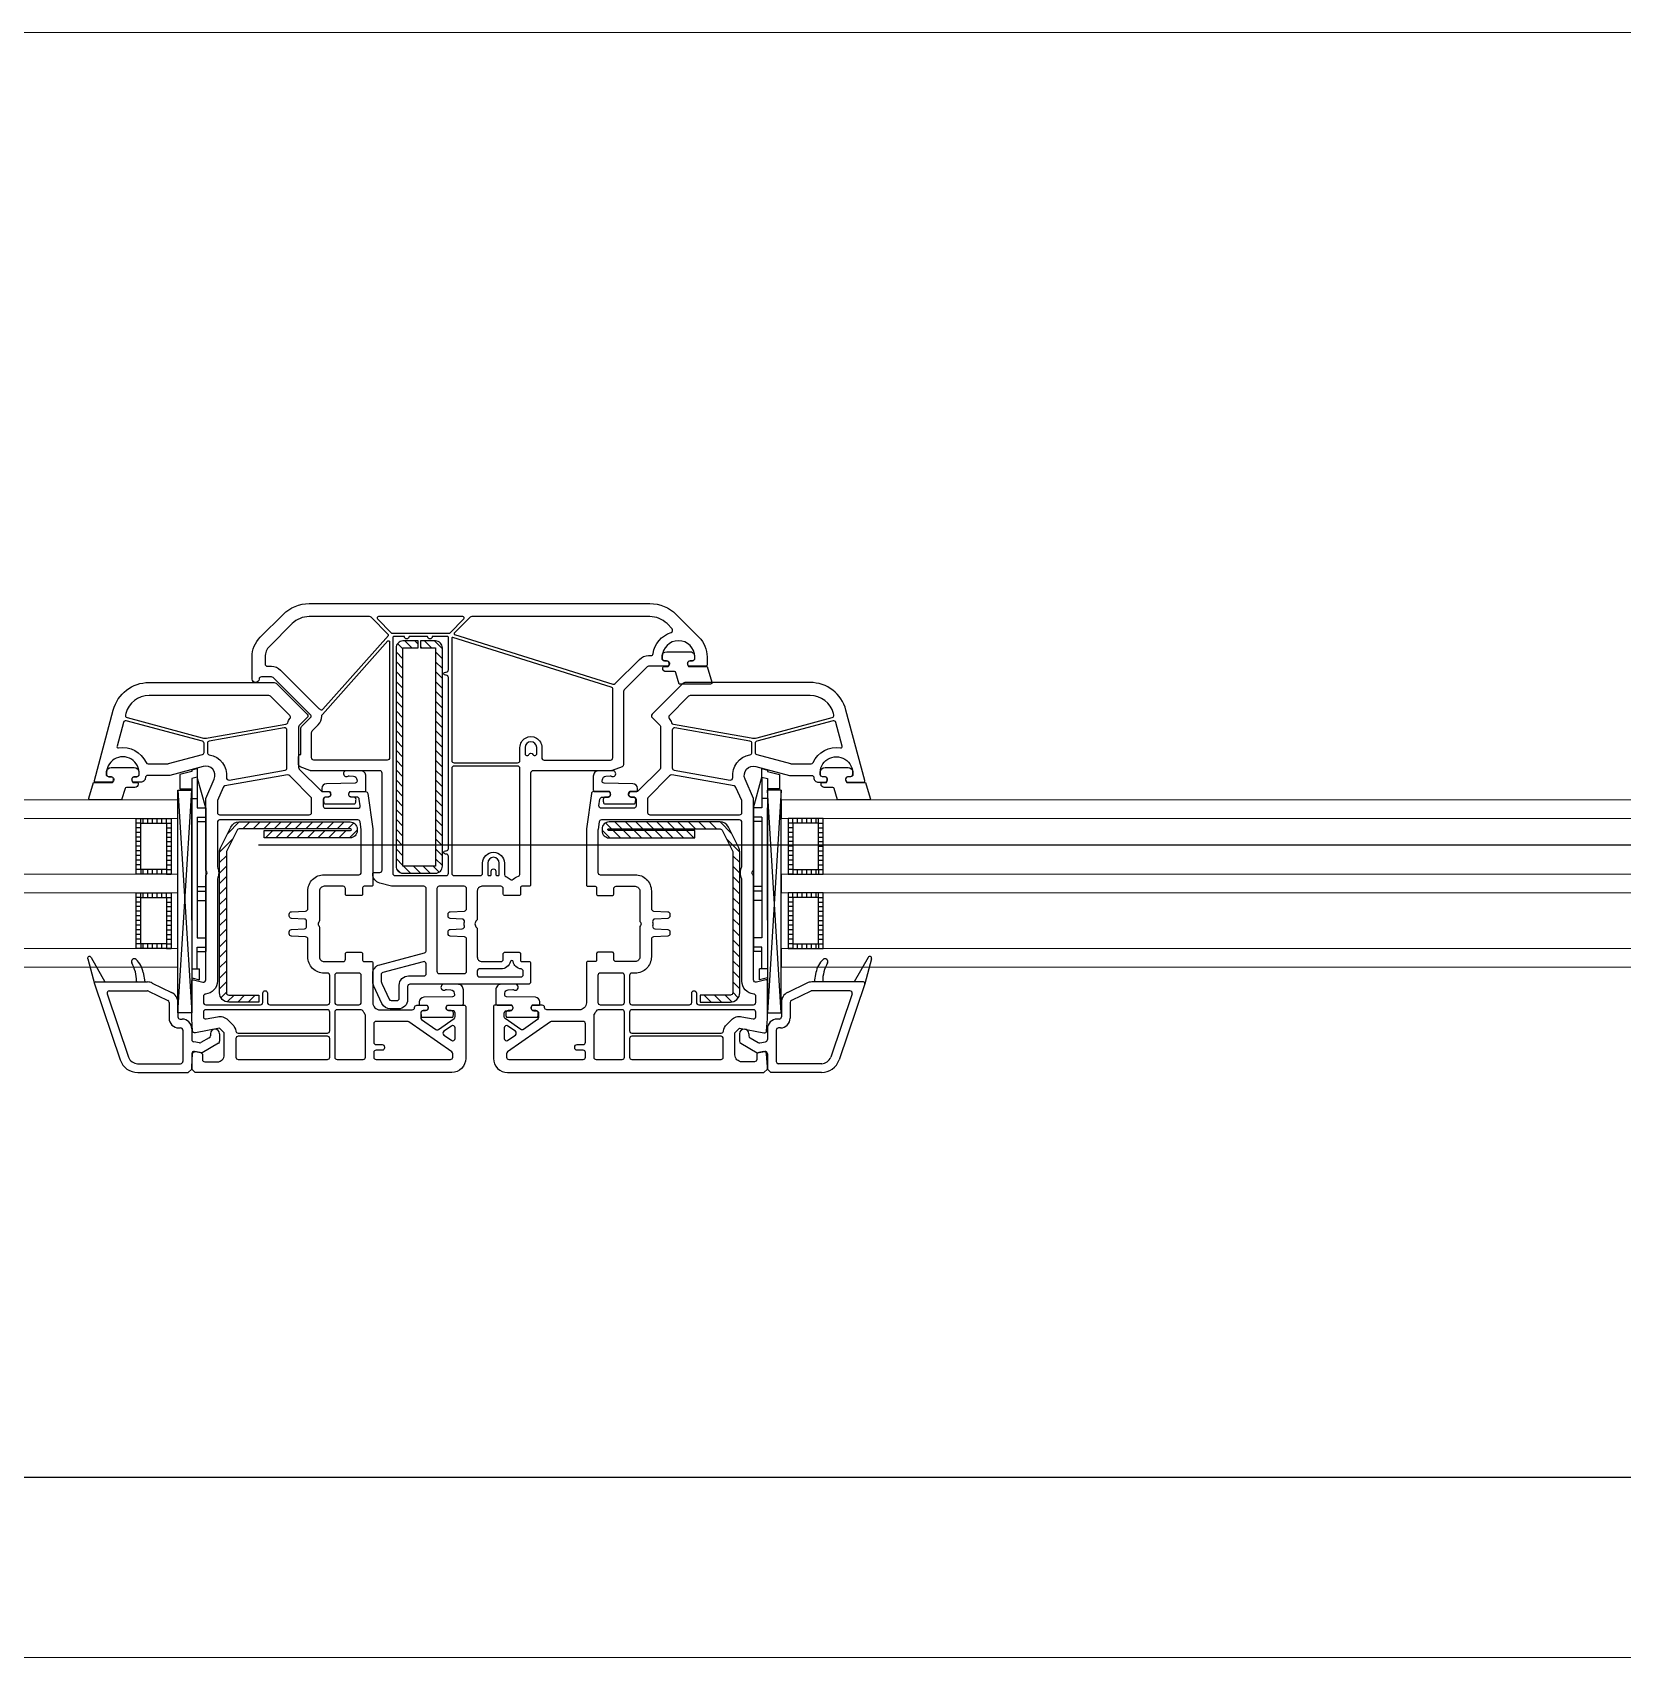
# Model space of a CAD drawing. Header units: millimetres. Extents: x 53645 to 137188, y 78097 to 135533.
# Drawn here: x 118979 to 119321.5, y 113278.9 to 113628.9 of the extents above; entities that cross this region are included whole.
import ezdxf

# ---------------------------------------------------------------- set-up
doc = ezdxf.new("R2010")
doc.units = ezdxf.units.MM
doc.linetypes.add('CONTI', pattern=[0])
doc.linetypes.add('GOST2.303 5', pattern=[24, 20, -1.5, 1, -1.5])
for name, color, linetype in [('axis_dim', 40, 'CONTI'), ('GASKET', 5, 'Continuous'), ('PVC', 7, 'Continuous'), ('STEEL', 5, 'Continuous')]:
    doc.layers.add(name, color=color, linetype=linetype)
doc.layers.add('doors_windows', color=4, linetype='Continuous', lineweight=5)

# ---------------------------------------------------------------- blocks, each defined once
blk = doc.blocks.new('*U39')
at = {"color": 1, "linetype": 'Continuous'}
for p, q in [((540.87, -44.14), (538.3, -44.82)), ((538.3, -44.82), (538.3, -47.87)), ((542.06, -45.37), (540.86, -45.65)), ((542.07, -43.52), (540.87, -43.85)), ((540.87, -43.85), (540.87, -44.14)), ((543.86, -51.97), (542.06, -45.37)), ((542.06, -45.37), (542.06, -51.97)), ((542.07, -45.39), (542.07, -43.52)), ((661.87, -51.97), (663.67, -45.37)), ((663.66, -45.39), (663.66, -43.52)), ((663.66, -43.52), (664.86, -43.85)), ((663.67, -45.37), (664.87, -45.65)), ((663.67, -45.37), (663.67, -51.97)), ((664.86, -43.85), (664.86, -44.14)), ((664.86, -44.14), (667.43, -44.82)), ((667.43, -44.82), (667.43, -47.87)), ((538.3, -47.87), (540.87, -47.87)), ((540.86, -45.65), (540.86, -88.61)), ((542.06, -45.65), (542.06, -51.97)), ((663.67, -45.65), (663.67, -51.97)), ((667.43, -47.87), (664.86, -47.87)), ((664.87, -45.65), (664.87, -88.61)), ((540.86, -49.97), (542.06, -49.97)), ((540.86, -76.2), (540.86, -52)), ((542.06, -51.97), (543.86, -51.97)), ((543.86, -51.97), (543.86, -82.97)), ((663.67, -51.97), (661.87, -51.97)), ((661.87, -51.97), (661.87, -82.97)), ((664.87, -49.97), (663.67, -49.97)), ((664.87, -76.2), (664.87, -52)), ((542.06, -53.97), (542.06, -79.97)), ((542.06, -53.97), (543.86, -53.97)), ((542.06, -53.97), (542.06, -54.57)), ((542.06, -54.97), (543.86, -54.97)), ((663.67, -53.97), (661.87, -53.97)), ((663.67, -54.97), (661.87, -54.97)), ((663.67, -53.97), (663.67, -54.57)), ((663.67, -53.97), (663.67, -79.97)), ((542.06, -68.97), (543.86, -68.97)), ((542.06, -69.97), (543.86, -69.97)), ((663.67, -68.97), (661.87, -68.97)), ((663.67, -69.97), (661.87, -69.97)), ((542.06, -71.97), (543.86, -71.97)), ((663.67, -71.97), (661.87, -71.97)), ((542.06, -79.97), (543.86, -79.97)), ((663.67, -79.97), (661.87, -79.97)), ((542.06, -86.67), (542.06, -81.97)), ((542.06, -81.97), (543.86, -81.97)), ((542.06, -82.97), (543.86, -82.97)), ((663.67, -81.97), (661.87, -81.97)), ((663.67, -82.97), (661.87, -82.97)), ((663.67, -86.67), (663.67, -81.97)), ((540.86, -86.67), (542.56, -86.67)), ((542.56, -89.07), (542.56, -86.67)), ((664.87, -86.67), (663.17, -86.67)), ((663.17, -89.07), (663.17, -86.67)), ((540.86, -88.61), (542.56, -89.07)), ((664.87, -88.61), (663.17, -89.07))]:
    blk.add_line(p, q, dxfattribs=at)
at = {"color": 1, "linetype": 'Continuous', "lineweight": -3}
for p, q in [((537.89, -48.17), (540.87, -96.18)), ((537.89, -96.18), (540.87, -48.17)), ((667.84, -48.17), (664.86, -96.18)), ((667.84, -96.18), (664.86, -48.17))]:
    blk.add_line(p, q, dxfattribs=at)
at = {"color": 5}
for p, q in [((529.9, -55.28), (528.9, -55.28)), ((529.9, -55.28), (529.9, -54.28)), ((530.4, -55.28), (530.4, -54.28)), ((531.4, -55.28), (531.4, -54.28)), ((532.4, -55.28), (532.4, -54.28)), ((533.4, -55.28), (533.4, -54.28)), ((534.4, -55.28), (534.4, -54.28)), ((535.4, -55.28), (535.4, -54.28)), ((535.4, -55.28), (536.4, -55.28)), ((670.34, -55.28), (669.34, -55.28)), ((670.34, -55.28), (670.34, -54.28)), ((671.34, -55.28), (671.34, -54.28)), ((672.34, -55.28), (672.34, -54.28)), ((673.34, -55.28), (673.34, -54.28)), ((674.34, -55.28), (674.34, -54.28)), ((675.34, -55.28), (675.34, -54.28)), ((675.84, -55.28), (675.84, -54.28)), ((675.84, -55.28), (676.84, -55.28)), ((529.9, -56.28), (528.9, -56.28)), ((529.9, -57.28), (528.9, -57.28)), ((529.9, -58.28), (528.9, -58.28)), ((529.9, -59.28), (528.9, -59.28)), ((535.4, -56.28), (536.4, -56.28)), ((535.4, -57.28), (536.4, -57.28)), ((535.4, -58.28), (536.4, -58.28)), ((535.4, -59.28), (536.4, -59.28)), ((670.34, -56.28), (669.34, -56.28)), ((670.34, -57.28), (669.34, -57.28)), ((670.34, -58.28), (669.34, -58.28)), ((670.34, -59.28), (669.34, -59.28)), ((675.84, -56.28), (676.84, -56.28)), ((675.84, -57.28), (676.84, -57.28)), ((675.84, -58.28), (676.84, -58.28)), ((675.84, -59.28), (676.84, -59.28)), ((529.9, -60.28), (528.9, -60.28)), ((529.9, -61.28), (528.9, -61.28)), ((529.9, -62.28), (528.9, -62.28)), ((535.4, -60.28), (536.4, -60.28)), ((535.4, -61.28), (536.4, -61.28)), ((535.4, -62.28), (536.4, -62.28)), ((670.34, -60.28), (669.34, -60.28)), ((670.34, -61.28), (669.34, -61.28)), ((670.34, -62.28), (669.34, -62.28)), ((675.84, -60.28), (676.84, -60.28)), ((675.84, -61.28), (676.84, -61.28)), ((675.84, -62.28), (676.84, -62.28)), ((529.9, -63.28), (528.9, -63.28)), ((529.9, -64.28), (528.9, -64.28)), ((529.9, -65.28), (528.9, -65.28)), ((529.9, -65.28), (528.9, -65.28)), ((529.9, -66.28), (528.9, -66.28)), ((529.9, -65.28), (529.9, -66.28)), ((530.4, -66.28), (530.4, -65.28)), ((531.4, -66.28), (531.4, -65.28)), ((532.4, -66.28), (532.4, -65.28)), ((533.4, -66.28), (533.4, -65.28)), ((534.4, -66.28), (534.4, -65.28)), ((535.4, -63.28), (536.4, -63.28)), ((535.4, -64.28), (536.4, -64.28)), ((535.4, -65.28), (536.4, -65.28)), ((535.4, -65.28), (536.4, -65.28)), ((535.4, -65.28), (535.4, -66.28)), ((535.4, -66.28), (536.4, -66.28)), ((670.34, -63.28), (669.34, -63.28)), ((670.34, -64.28), (669.34, -64.28)), ((670.34, -65.28), (669.34, -65.28)), ((670.34, -65.28), (669.34, -65.28)), ((670.34, -66.28), (669.34, -66.28)), ((670.34, -65.28), (670.34, -66.28)), ((671.34, -66.28), (671.34, -65.28)), ((672.34, -66.28), (672.34, -65.28)), ((673.34, -66.28), (673.34, -65.28)), ((674.34, -66.28), (674.34, -65.28)), ((675.34, -66.28), (675.34, -65.28)), ((675.84, -63.28), (676.84, -63.28)), ((675.84, -64.28), (676.84, -64.28)), ((675.84, -65.28), (676.84, -65.28)), ((675.84, -65.28), (676.84, -65.28)), ((675.84, -65.28), (675.84, -66.28)), ((675.84, -66.28), (676.84, -66.28)), ((529.9, -71.28), (528.9, -71.28)), ((529.9, -72.28), (528.9, -72.28)), ((529.9, -73.28), (528.9, -73.28)), ((529.9, -71.28), (529.9, -70.28)), ((530.4, -71.28), (530.4, -70.28)), ((531.4, -71.28), (531.4, -70.28)), ((532.4, -71.28), (532.4, -70.28)), ((533.4, -71.28), (533.4, -70.28)), ((534.4, -71.28), (534.4, -70.28)), ((535.4, -71.28), (535.4, -70.28)), ((535.4, -71.28), (536.4, -71.28)), ((535.4, -72.28), (536.4, -72.28)), ((535.4, -73.28), (536.4, -73.28)), ((670.34, -71.28), (669.34, -71.28)), ((670.34, -72.28), (669.34, -72.28)), ((670.34, -73.28), (669.34, -73.28)), ((670.34, -71.28), (670.34, -70.28)), ((671.34, -71.28), (671.34, -70.28)), ((672.34, -71.28), (672.34, -70.28)), ((673.34, -71.28), (673.34, -70.28)), ((674.34, -71.28), (674.34, -70.28)), ((675.34, -71.28), (675.34, -70.28)), ((675.84, -71.28), (675.84, -70.28)), ((675.84, -71.28), (676.84, -71.28)), ((675.84, -72.28), (676.84, -72.28)), ((675.84, -73.28), (676.84, -73.28)), ((529.9, -74.28), (528.9, -74.28)), ((529.9, -75.28), (528.9, -75.28)), ((529.9, -76.28), (528.9, -76.28)), ((535.4, -74.28), (536.4, -74.28)), ((535.4, -75.28), (536.4, -75.28)), ((535.4, -76.28), (536.4, -76.28)), ((670.34, -74.28), (669.34, -74.28)), ((670.34, -75.28), (669.34, -75.28)), ((670.34, -76.28), (669.34, -76.28)), ((675.84, -74.28), (676.84, -74.28)), ((675.84, -75.28), (676.84, -75.28)), ((675.84, -76.28), (676.84, -76.28)), ((529.9, -77.28), (528.9, -77.28)), ((529.9, -78.28), (528.9, -78.28)), ((529.9, -79.28), (528.9, -79.28)), ((529.9, -80.28), (528.9, -80.28)), ((535.4, -77.28), (536.4, -77.28)), ((535.4, -78.28), (536.4, -78.28)), ((535.4, -79.28), (536.4, -79.28)), ((535.4, -80.28), (536.4, -80.28)), ((670.34, -77.28), (669.34, -77.28)), ((670.34, -78.28), (669.34, -78.28)), ((670.34, -79.28), (669.34, -79.28)), ((670.34, -80.28), (669.34, -80.28)), ((675.84, -77.28), (676.84, -77.28)), ((675.84, -78.28), (676.84, -78.28)), ((675.84, -79.28), (676.84, -79.28)), ((675.84, -80.28), (676.84, -80.28)), ((529.9, -81.28), (528.9, -81.28)), ((529.9, -81.28), (528.9, -81.28)), ((529.9, -82.28), (528.9, -82.28)), ((529.9, -81.28), (529.9, -82.28)), ((530.4, -82.28), (530.4, -81.28)), ((531.4, -82.28), (531.4, -81.28)), ((532.4, -82.28), (532.4, -81.28)), ((533.4, -82.28), (533.4, -81.28)), ((534.4, -82.28), (534.4, -81.28)), ((535.4, -81.28), (536.4, -81.28)), ((535.4, -81.28), (536.4, -81.28)), ((535.4, -81.28), (535.4, -82.28)), ((535.4, -82.28), (536.4, -82.28)), ((670.34, -81.28), (669.34, -81.28)), ((670.34, -81.28), (669.34, -81.28)), ((670.34, -82.28), (669.34, -82.28)), ((670.34, -81.28), (670.34, -82.28)), ((671.34, -82.28), (671.34, -81.28)), ((672.34, -82.28), (672.34, -81.28)), ((673.34, -82.28), (673.34, -81.28)), ((674.34, -82.28), (674.34, -81.28)), ((675.34, -82.28), (675.34, -81.28)), ((675.84, -81.28), (676.84, -81.28)), ((675.84, -81.28), (676.84, -81.28)), ((675.84, -81.28), (675.84, -82.28)), ((675.84, -82.28), (676.84, -82.28))]:
    blk.add_line(p, q, dxfattribs=at)
at = {"color": 1, "linetype": 'Continuous', "lineweight": -3}
for points in [[(537.89, -50.18), (537.89, -48.17), (540.87, -48.17), (540.87, -96.18), (537.89, -96.18)], [(667.84, -50.18), (667.84, -48.17), (664.86, -48.17), (664.86, -96.18), (667.84, -96.18)]]:
    blk.add_lwpolyline(points, close=True, dxfattribs=at)
at = {"color": 5}
for points in [[(536.4, -66.28), (528.9, -66.28), (528.9, -54.28), (536.4, -54.28)], [(535.4, -65.28), (529.9, -65.28), (529.9, -55.28), (535.4, -55.28)], [(669.34, -66.28), (676.84, -66.28), (676.84, -54.28), (669.34, -54.28)], [(670.34, -65.28), (675.84, -65.28), (675.84, -55.28), (670.34, -55.28)], [(536.4, -82.28), (528.9, -82.28), (528.9, -70.28), (536.4, -70.28)], [(535.4, -81.28), (529.9, -81.28), (529.9, -71.28), (535.4, -71.28)], [(669.34, -82.28), (676.84, -82.28), (676.84, -70.28), (669.34, -70.28)], [(670.34, -81.28), (675.84, -81.28), (675.84, -71.28), (670.34, -71.28)]]:
    blk.add_lwpolyline(points, close=True, dxfattribs=at)
at = {"layer": 'doors_windows', "color": 5}
for points in [[(100, -50.28), (537.88, -50.28), (537.88, -54.28), (100, -54.28)], [(667.86, -50.28), (1099.79, -50.28), (1099.79, -54.28), (667.86, -54.28)], [(100, -66.28), (537.89, -66.28), (537.89, -70.28), (100, -70.28)], [(667.86, -66.28), (1099.79, -66.28), (1099.79, -70.28), (667.86, -70.28)], [(100, -82.28), (537.89, -82.28), (537.89, -86.28), (100, -86.28)], [(667.86, -82.28), (1099.79, -82.28), (1099.79, -86.28), (667.86, -86.28)]]:
    blk.add_lwpolyline(points, close=True, dxfattribs=at)
at = {"layer": 'GASKET'}
for p, q in [((518.44, -84.5), (519.88, -89.88)), ((519.17, -84.2), (522.17, -89.5)), ((530.42, -87.48), (530.77, -89.5)), ((675.31, -87.48), (674.96, -89.5)), ((686.56, -84.2), (683.56, -89.5)), ((687.29, -84.5), (685.85, -89.88))]:
    blk.add_line(p, q, dxfattribs=at)
at = {"layer": 'GASKET', "color": 5, "linetype": 'Continuous'}
for points in [[(643.01, -22.66, -0.414214), (642.31, -21.96), (642.31, -21.86, -0.414214), (642.61, -21.56), (643.45, -21.56), (643.63, -21.26, 0.57735), (643.11, -20.36), (642.66, -20.36, -0.414214), (642.16, -19.86), (642.16, -19.56, -0.020024), (642.17, -19.28, -0.390947), (643.16, -18.36), (648.15, -18.36, -0.390947), (649.15, -19.28), (649.16, -19.56), (649.16, -19.86, -0.414214), (648.66, -20.36), (648.21, -20.36, 0.57735), (647.69, -21.26), (647.86, -21.56), (651.91, -21.56), (652.92, -24.95, -0.502334), (652.63, -25.33), (645.87, -25.33), (645.14, -22.9, 0.349418), (644.85, -22.66)], [(526.78, -47.61, 0.349418), (526.49, -47.85), (525.76, -50.28), (518.99, -50.28, -0.502334), (518.71, -49.9), (519.72, -46.51), (523.77, -46.51), (523.94, -46.21, 0.57735), (523.42, -45.31), (522.97, -45.31, -0.414214), (522.47, -44.81), (522.47, -44.51), (522.48, -44.23, -0.390947), (523.48, -43.31), (528.46, -43.31, -0.390947), (529.46, -44.23, -0.020024), (529.47, -44.51), (529.47, -44.81, -0.414214), (528.97, -45.31), (528.52, -45.31, 0.57735), (528, -46.21), (528.18, -46.51), (529.02, -46.51, -0.414214), (529.32, -46.81), (529.32, -46.91, -0.414214), (528.62, -47.61)], [(575.29, -49.68, -0.57735), (574.77, -48.78), (574.95, -48.48), (578.08, -48.48, 0.414214), (578.38, -48.18), (578.38, -45.19, 0.414214), (577.18, -43.99), (574.09, -43.99, 1.241435), (574.54, -45.16, -0.169782), (574.74, -45.11), (575.7, -45.19, -0.363714), (576.43, -45.92), (576.46, -46.24, -0.433601), (576.07, -46.68), (569.85, -46.81, 0.407864), (568.88, -47.81), (568.88, -48.28, 0.414214), (569.08, -48.48), (570.54, -48.48), (570.71, -48.78, -0.57735), (570.19, -49.68), (569.74, -49.68, 0.414214), (569.24, -50.18, 0.054959), (569.33, -50.94, 0.351258), (569.52, -51.1), (575.96, -51.1, 0.351258), (576.16, -50.94, 0.054959), (576.24, -50.18, 0.414214), (575.74, -49.68)], [(629.99, -49.68, 0.414214), (629.49, -50.18, 0.054959), (629.57, -50.94, 0.351258), (629.77, -51.1), (636.21, -51.1, 0.351258), (636.4, -50.94, 0.054959), (636.49, -50.18, 0.414214), (635.99, -49.68), (635.54, -49.68, -0.57735), (635.02, -48.78), (635.19, -48.48), (636.65, -48.48, 0.414214), (636.85, -48.28), (636.85, -47.81, 0.407864), (635.88, -46.81), (629.66, -46.68, -0.433601), (629.27, -46.24), (629.3, -45.92, -0.363714), (630.03, -45.19), (630.99, -45.11, -0.169782), (631.19, -45.16, 1.241435), (631.64, -43.99), (628.55, -43.99, 0.414214), (627.35, -45.19), (627.35, -48.18, 0.414214), (627.65, -48.48), (630.78, -48.48), (630.96, -48.78, -0.57735), (630.44, -49.68)], [(677.11, -47.61, -0.414214), (676.41, -46.91), (676.41, -46.81, -0.414214), (676.71, -46.51), (677.55, -46.51), (677.73, -46.21, 0.57735), (677.21, -45.31), (676.76, -45.31, -0.414214), (676.26, -44.81), (676.26, -44.51, -0.020024), (676.27, -44.23, -0.390947), (677.27, -43.31), (682.25, -43.31, -0.390947), (683.25, -44.23), (683.26, -44.51), (683.26, -44.81, -0.414214), (682.76, -45.31), (682.31, -45.31, 0.57735), (681.79, -46.21), (681.96, -46.51), (686.01, -46.51), (687.02, -49.9, -0.502334), (686.73, -50.28), (679.97, -50.28), (679.24, -47.85, 0.349418), (678.95, -47.61)], [(596.28, -95.68, -0.57735), (595.76, -94.78), (595.93, -94.48), (599.07, -94.48, 0.414214), (599.37, -94.18), (599.37, -91.19, 0.414214), (598.17, -89.99), (595.08, -89.99, 1.241435), (595.53, -91.16, -0.169782), (595.72, -91.11), (596.69, -91.19, -0.363714), (597.41, -91.92), (597.44, -92.24, -0.433601), (597.05, -92.68), (590.84, -92.81, 0.407864), (589.86, -93.81), (589.86, -94.28, 0.414214), (590.06, -94.48), (591.53, -94.48), (591.7, -94.78, -0.57735), (591.18, -95.68), (590.73, -95.68, 0.414214), (590.23, -96.18, 0.054959), (590.31, -96.94, 0.351258), (590.51, -97.1), (596.95, -97.1, 0.351258), (597.15, -96.94, 0.054959), (597.23, -96.18, 0.414214), (596.73, -95.68)], [(609, -95.68, 0.414214), (608.5, -96.18, 0.054959), (608.58, -96.94, 0.351258), (608.78, -97.1), (615.22, -97.1, 0.351258), (615.42, -96.94, 0.054959), (615.5, -96.18, 0.414214), (615, -95.68), (614.55, -95.68, -0.57735), (614.03, -94.78), (614.2, -94.48), (615.67, -94.48, 0.414214), (615.87, -94.28), (615.87, -93.81, 0.407864), (614.89, -92.81), (608.68, -92.68, -0.433601), (608.29, -92.24), (608.32, -91.92, -0.363714), (609.04, -91.19), (610.01, -91.11, -0.169782), (610.2, -91.16, 1.241435), (610.65, -89.99), (607.56, -89.99, 0.414214), (606.36, -91.19), (606.36, -94.18, 0.414214), (606.66, -94.48), (609.8, -94.48), (609.97, -94.78, -0.57735), (609.45, -95.68)]]:
    blk.add_lwpolyline(points, format="xyb", close=True, dxfattribs=at)
at = {"layer": 'GASKET'}
for centre, radius, start, end in [((518.82, -84.4), 0.4, 29.4867, 195), ((528.47, -85.1), 0.6, 47.514, 209.42), ((520.97, -89.32), 8, 0, 29.42), ((525.49, -88.34), 5, 10, 47.514), ((680.24, -88.34), 5, 132.486, 170), ((684.76, -89.32), 8, 150.58, 180), ((677.26, -85.1), 0.6, 330.58, 132.486), ((686.91, -84.4), 0.4, 345, 150.5133)]:
    blk.add_arc(centre, radius, start, end, dxfattribs=at)
at = {"layer": 'PVC'}
for p, q in [((519.87, -89.8), (519.87, -89.8)), ((519.88, -89.9), (525.44, -106.29)), ((520.17, -89.5), (531.31, -89.5)), ((528.97, -89.32), (528.97, -89.5)), ((532.36, -89.74), (536.51, -91.76)), ((673.37, -89.74), (669.22, -91.76)), ((685.56, -89.5), (674.42, -89.5)), ((676.76, -89.32), (676.76, -89.5)), ((685.85, -89.9), (680.29, -106.29)), ((685.86, -89.8), (685.86, -89.8)), ((522.62, -92.06), (527.24, -105.68)), ((523.1, -91.4), (531.31, -91.4)), ((531.53, -91.45), (535.68, -93.47)), ((535.97, -93.92), (535.97, -97.3)), ((537.87, -93.92), (537.87, -97)), ((667.86, -93.92), (667.86, -97)), ((669.76, -93.92), (669.76, -97.3)), ((674.2, -91.45), (670.05, -93.47)), ((682.63, -91.4), (674.42, -91.4)), ((683.11, -92.06), (678.49, -105.68)), ((538.37, -97.5), (538.77, -97.5)), ((667.36, -97.5), (666.96, -97.5)), ((538.07, -99.4), (538.47, -99.4)), ((538.97, -99.9), (538.97, -106.6)), ((540.87, -99.6), (540.87, -101.91)), ((544.87, -100.65), (544.87, -101.11)), ((546.87, -100.65), (546.87, -102.27)), ((658.86, -100.65), (658.86, -102.27)), ((660.86, -100.65), (660.86, -101.11)), ((664.86, -99.6), (664.86, -101.91)), ((666.76, -99.9), (666.76, -106.6)), ((667.66, -99.4), (667.26, -99.4)), ((540.87, -104.96), (540.87, -108.25)), ((542.52, -102.62), (541.28, -102.4)), ((543.07, -104.75), (541.45, -104.47)), ((544.62, -101.55), (542.85, -102.56)), ((546.62, -102.7), (543.07, -104.75)), ((659.11, -102.7), (662.66, -104.75)), ((661.11, -101.55), (662.88, -102.56)), ((662.66, -104.75), (664.28, -104.47)), ((663.21, -102.62), (664.45, -102.4)), ((664.86, -104.96), (664.86, -108.25)), ((529.14, -107.1), (538.47, -107.1)), ((540.12, -109), (540.87, -108.25)), ((665.61, -109), (664.86, -108.25)), ((676.59, -107.1), (667.26, -107.1)), ((529.23, -109), (540.12, -109)), ((676.5, -109), (665.61, -109))]:
    blk.add_line(p, q, dxfattribs=at)
at = {"layer": 'PVC', "linetype": 'Continuous', "lineweight": -3}
for points in [[(613.86, -44.5), (613.86, -68.6, -0.414214), (613.56, -68.9), (611.96, -68.9, 0.414214), (611.66, -69.2), (611.66, -70.6, -0.414214), (611.36, -70.9), (608.26, -70.9, -0.414214), (607.96, -70.6), (607.96, -69.4, 0.414214), (607.46, -68.9), (603.36, -68.9, 0.414214), (602.36, -69.9), (602.36, -75.88, -0.213422), (602.2, -76.25, 0.447214), (602.2, -77.75, -0.213422), (602.36, -78.12), (602.36, -84.1, 0.414214), (603.36, -85.1), (607.46, -85.1, 0.414214), (607.96, -84.6), (607.96, -83.4, -0.414214), (608.26, -83.1), (611.36, -83.1, -0.414214), (611.66, -83.4), (611.66, -84.8, 0.414214), (611.96, -85.1), (613.56, -85.1, -0.414214), (613.86, -85.4), (613.86, -89.5, -0.414214), (613.36, -90), (587.86, -90, 0.414214), (587.36, -90.5), (587.36, -93.3, -0.414214), (585.36, -95.3), (583.63, -95.3, -0.290275), (581.82, -94.15), (580.06, -90.41, -0.110636), (579.86, -89.55), (579.86, -87.72, -0.339454), (581.35, -85.78), (590.99, -83.2, 0.339454), (591.36, -82.72), (591.36, -69.4, 0.414214), (590.86, -68.9), (583.9, -68.9), (581.35, -68.22, -0.339454), (579.86, -66.28), (579.86, -66.2, -0.414214), (580.16, -65.9), (581.36, -65.9, 0.414214), (581.86, -65.4), (581.86, -44.5, 0.414214), (581.36, -44), (566.46, -44, -0.095415), (566.28, -43.96), (564.18, -43.13, -0.306678), (563.86, -42.66), (563.86, -41, -0.414214), (564.36, -40.5), (564.36, -34.83, -0.198912), (564.51, -34.48), (566.5, -32.49, 0.414214), (566.5, -32.07), (558.38, -23.95, 0.198912), (558.02, -23.8), (555.86, -23.8, 0.402551), (555.36, -24.28, -0.980206), (553.86, -24.25), (553.86, -19.49, -0.198912), (555.62, -15.24), (560.52, -10.34, -0.198912), (566.18, -8), (639.55, -8, -0.198912), (645.21, -10.34), (650.11, -15.24, -0.198912), (651.86, -19.49), (651.86, -21.2, -0.416494), (651.56, -21.5), (647.92, -21.5), (647.74, -21.2, -0.57735), (648.26, -20.3), (648.71, -20.3, 0.414214), (649.21, -19.8), (649.21, -19.5, 1), (642.21, -19.5), (642.21, -19.8, 0.414214), (642.71, -20.3), (643.16, -20.3, -0.57735), (643.68, -21.2), (643.51, -21.5), (639.27, -21.5, 0.198912), (638.92, -21.65), (634.01, -26.55, 0.198912), (633.86, -26.91), (633.86, -42.66, -0.306678), (633.55, -43.13), (631.45, -43.96, -0.095415), (631.27, -44), (614.36, -44, 0.414214)], [(583.21, -14.91, 0.397391), (583.2, -14.63), (579.52, -10.95, 0.198912), (579.16, -10.8), (566.18, -10.8, 0.198912), (562.5, -12.32), (557.6, -17.22, 0.198912), (556.66, -19.49), (556.66, -21, 0.414214), (557.16, -21.5), (558.02, -21.5, -0.198912), (560, -22.32), (568.12, -30.44, -0.032912), (568.35, -30.7, 0.470834), (569.12, -30.73)], [(599.46, -11.31, 0.668179), (599.25, -10.8), (581.08, -10.8, 0.668179), (580.87, -11.31), (583.9, -14.34, 0.198912), (584.04, -14.4), (596.29, -14.4, 0.198912), (596.43, -14.34)], [(644.11, -14.24, 0.565751), (644.31, -13.41), (643.23, -12.32, 0.198912), (639.55, -10.8), (601.17, -10.8, 0.198912), (600.81, -10.95), (597.4, -14.36, 0.563357), (597.49, -14.69), (631.55, -25.38, 0.279298), (632.06, -25.25), (637.29, -20.02, -0.199351), (639.27, -19.2), (639.77, -19.2, 0.375565), (640.26, -18.77, -0.293055)], [(569.01, -31.9), (583.12, -16.06, -0.689277), (583.46, -16.19), (583.46, -41.2, -0.414214), (582.96, -41.7), (567.16, -41.7, -0.414214), (566.66, -41.2), (566.66, -35.78, -0.198912), (566.81, -35.43), (568.12, -34.12, 0.202838), (568.88, -32.24, -0.187842)], [(596.16, -23.95, 0.414214), (595.66, -23.45), (595.51, -23.45, -1), (595.51, -22.75), (595.66, -22.75, 0.414214), (596.16, -22.25), (596.16, -15.3, 0.414214), (595.96, -15.1), (592.66, -15.1, -1), (591.66, -15.1), (587.66, -15.1, -1), (586.66, -15.1), (584.36, -15.1, 0.414214), (584.16, -15.3), (584.16, -66.1, 0.414214), (584.66, -66.6), (595.66, -66.6, 0.414214), (596.16, -66.1), (596.16, -62.45, 0.414214), (595.66, -61.95), (595.51, -61.95, -1), (595.51, -61.25), (595.66, -61.25, 0.414214), (596.16, -60.75)], [(596.86, -15.5), (596.86, -41.8, 0.414214), (597.36, -42.3), (611.06, -42.3, 0.414214), (611.56, -41.8), (611.56, -39, -1.000403), (616.26, -39), (616.26, -41.2, 0.414214), (616.76, -41.7), (631.06, -41.7, 0.414214), (631.56, -41.2), (631.56, -26.48, 0.327721), (631.21, -26), (597.12, -15.31, 0.506341)], [(541.62, -109), (540.87, -108.25), (540.87, -107.75), (541.05, -104.97, -0.446275), (541.64, -104.51), (542.75, -104.7, -0.36397), (543.17, -105.2), (543.17, -106.2, 0.414214), (543.67, -106.7), (546.37, -106.7, 0.414214), (547.87, -105.2), (547.87, -100.43), (546.87, -99.43), (541.64, -100.49, -0.454146), (541.05, -100.03), (540.87, -97.41, -0.016582), (540.87, -97.21), (540.87, -89.3, -0.493145), (541.24, -89.01), (543.24, -89.54, 0.493145), (543.87, -89.06), (543.87, -66.71, -0.201513), (544.02, -66.36, 0.420084), (544.02, -65.64, -0.201513), (543.87, -65.29), (543.87, -50), (545.7, -45.8, 0.628383), (543.35, -43.07), (536.14, -45), (531.37, -45, 0.414214), (530.87, -45.5, -0.414214), (529.87, -46.5), (528.22, -46.5), (528.05, -46.2, -0.57735), (528.57, -45.3), (529, -45.3, 0.38517), (529.5, -44.85, 1.105542), (522.53, -44.85, 0.38517), (523.03, -45.3), (523.47, -45.3, -0.57735), (523.98, -46.2), (523.81, -46.5), (520.17, -46.5, -0.493145), (519.88, -46.12), (523.95, -30.93, -0.339454), (531.67, -25), (558.45, -25, -0.198912), (559.16, -25.29), (565.72, -31.85, -0.414214), (565.72, -32.56), (564.01, -34.27, 0.198912), (563.87, -34.62), (563.87, -43.29, 0.198912), (564.01, -43.65), (568.72, -48.35, 0.198912), (569.07, -48.5), (570.51, -48.5), (570.68, -48.8, -0.57735), (570.17, -49.7), (569.67, -49.7, 0.414214), (569.17, -50.2), (569.17, -51.6, 0.414214), (569.67, -52.1), (576.65, -52.1, 0.455633), (577.15, -51.53), (576.95, -50.13, 0.373972), (576.46, -49.7), (575.27, -49.7, -0.57735), (574.75, -48.8), (574.92, -48.5), (578.31, -48.5, -0.373885), (578.8, -48.93), (579.87, -56.5), (579.87, -68.6, -0.414214), (579.57, -68.9), (577.97, -68.9, 0.414214), (577.67, -69.2), (577.67, -70.6, -0.414214), (577.37, -70.9), (574.27, -70.9, -0.414214), (573.97, -70.6), (573.97, -69.4, 0.414214), (573.47, -68.9), (569.37, -68.9, 0.414214), (568.37, -69.9), (568.37, -76.29, -0.201513), (568.22, -76.64, 0.420084), (568.22, -77.36, -0.201513), (568.37, -77.71), (568.37, -84.1, 0.414214), (569.37, -85.1), (573.47, -85.1, 0.414214), (573.97, -84.6), (573.97, -83.4, -0.414214), (574.27, -83.1), (577.37, -83.1, -0.414214), (577.67, -83.4), (577.67, -84.8, 0.414214), (577.97, -85.1), (579.57, -85.1, -0.414214), (579.87, -85.4), (579.87, -94, 0.414214), (581.37, -95.5), (588.37, -95.5, 0.414214), (588.87, -95, -0.414214), (589.37, -94.5), (591.51, -94.5), (591.68, -94.8, -0.57735), (591.17, -95.7), (590.67, -95.7, 0.414214), (590.17, -96.2), (590.17, -97.17, 0.244698), (590.38, -97.58), (593.43, -99.72, 0.315299), (594, -99.72), (597.35, -97.37, 0.244698), (597.57, -96.96), (597.57, -96.2, 0.414214), (597.07, -95.7), (596.27, -95.7, -0.57735), (595.75, -94.8), (595.92, -94.5), (599.57, -94.5, -0.414214), (599.87, -94.8), (599.87, -106, -0.414214), (596.87, -109)], [(561.13, -34, 0.274835), (561.52, -33.67, -0.088112), (562.02, -32.75, 0.382222), (561.99, -32.08), (558, -28.09, 0.198912), (557.29, -27.8), (531.67, -27.8, 0.339454), (526.65, -31.65), (526.57, -31.95, 0.414214), (526.92, -32.57), (543.09, -36.9, 0.109518), (544.39, -36.95)], [(664.11, -109), (664.86, -108.25), (664.86, -107.75), (664.68, -104.97, 0.446275), (664.09, -104.51), (662.98, -104.7, 0.36397), (662.56, -105.2), (662.56, -106.2, -0.414214), (662.06, -106.7), (659.36, -106.7, -0.414214), (657.86, -105.2), (657.86, -100.43), (658.86, -99.43), (664.09, -100.49, 0.454146), (664.68, -100.03), (664.86, -97.41, 0.016582), (664.86, -97.21), (664.86, -89.3, 0.493145), (664.49, -89.01), (662.49, -89.54, -0.493145), (661.86, -89.06), (661.86, -66.71, 0.201513), (661.71, -66.36, -0.420084), (661.71, -65.64, 0.201513), (661.86, -65.29), (661.86, -50), (660.03, -45.8, -0.628383), (662.38, -43.07), (669.59, -45), (674.36, -45, -0.414214), (674.86, -45.5, 0.414214), (675.86, -46.5), (677.51, -46.5), (677.68, -46.2, 0.57735), (677.16, -45.3), (676.73, -45.3, -0.38517), (676.23, -44.85, -1.105542), (683.2, -44.85, -0.38517), (682.7, -45.3), (682.26, -45.3, 0.57735), (681.74, -46.2), (681.92, -46.5), (685.56, -46.5, 0.493145), (685.85, -46.12), (681.78, -30.93, 0.339454), (674.06, -25), (647.28, -25, 0.198912), (646.57, -25.29), (640.01, -31.85, 0.414214), (640.01, -32.56), (641.72, -34.27, -0.198912), (641.86, -34.62), (641.86, -43.29, -0.198912), (641.72, -43.65), (637.01, -48.35, -0.198912), (636.66, -48.5), (635.22, -48.5), (635.04, -48.8, 0.57735), (635.56, -49.7), (636.06, -49.7, -0.414214), (636.56, -50.2), (636.56, -51.6, -0.414214), (636.06, -52.1), (629.08, -52.1, -0.455633), (628.58, -51.53), (628.78, -50.13, -0.373972), (629.27, -49.7), (630.46, -49.7, 0.57735), (630.98, -48.8), (630.81, -48.5), (627.42, -48.5, 0.373885), (626.93, -48.93), (625.86, -56.5), (625.86, -68.6, 0.414214), (626.16, -68.9), (627.76, -68.9, -0.414214), (628.06, -69.2), (628.06, -70.6, 0.414214), (628.36, -70.9), (631.46, -70.9, 0.414214), (631.76, -70.6), (631.76, -69.4, -0.414214), (632.26, -68.9), (636.36, -68.9, -0.414214), (637.36, -69.9), (637.36, -76.29, 0.201513), (637.51, -76.64, -0.420084), (637.51, -77.36, 0.201513), (637.36, -77.71), (637.36, -84.1, -0.414214), (636.36, -85.1), (632.26, -85.1, -0.414214), (631.76, -84.6), (631.76, -83.4, 0.414214), (631.46, -83.1), (628.36, -83.1, 0.414214), (628.06, -83.4), (628.06, -84.8, -0.414214), (627.76, -85.1), (626.16, -85.1, 0.414214), (625.86, -85.4), (625.86, -94, -0.414214), (624.36, -95.5), (617.36, -95.5, -0.414214), (616.86, -95, 0.414214), (616.36, -94.5), (614.22, -94.5), (614.04, -94.8, 0.57735), (614.56, -95.7), (615.06, -95.7, -0.414214), (615.56, -96.2), (615.56, -97.17, -0.244698), (615.35, -97.58), (612.3, -99.72, -0.315299), (611.73, -99.72), (608.38, -97.37, -0.244698), (608.16, -96.96), (608.16, -96.2, -0.414214), (608.66, -95.7), (609.46, -95.7, 0.57735), (609.98, -94.8), (609.81, -94.5), (606.16, -94.5, 0.414214), (605.86, -94.8), (605.86, -106, 0.414214), (608.86, -109)], [(661.34, -36.95, 0.109518), (662.64, -36.9), (678.81, -32.57, 0.414214), (679.16, -31.95), (679.08, -31.65, 0.339454), (674.06, -27.8), (648.44, -27.8, 0.198912), (647.73, -28.09), (643.74, -32.08, 0.382222), (643.71, -32.75, -0.088112), (644.21, -33.67, 0.274835), (644.6, -34)], [(535.74, -42.5, 0.065543), (535.87, -42.48), (543.14, -40.53, 0.339454), (543.52, -40.05), (543.52, -38.12, 0.339454), (543.14, -37.64), (526.74, -33.24, 0.414214), (526.13, -33.6), (524.76, -38.7, 0.546119), (525.1, -39.08, -0.339137), (531.01, -42.21, 0.293253), (531.47, -42.5)], [(560.95, -43.89, 0.36397), (561.37, -43.39), (561.37, -35.27, 0.466308), (560.78, -34.77), (544.63, -37.62, 0.36397), (544.22, -38.12), (544.22, -40.07, 0.365019), (544.63, -40.57, -0.394481), (548.34, -45.46, 0.498043), (548.93, -46.01)], [(656.8, -46.01, 0.498043), (657.39, -45.46, -0.394481), (661.1, -40.57, 0.365019), (661.51, -40.07), (661.51, -38.12, 0.36397), (661.1, -37.62), (644.95, -34.77, 0.466308), (644.36, -35.27), (644.36, -43.39, 0.36397), (644.78, -43.89)], [(674.26, -42.5, 0.293253), (674.71, -42.21, -0.339137), (680.63, -39.08, 0.546119), (680.97, -38.7), (679.6, -33.6, 0.414214), (678.99, -33.24), (662.59, -37.64, 0.339454), (662.21, -38.12), (662.21, -40.05, 0.339454), (662.59, -40.53), (669.86, -42.48, 0.065543), (669.99, -42.5)], [(612.66, -39), (612.66, -40.4, 0.414214), (612.96, -40.7), (613.23, -40.7, 0.298219), (613.5, -40.52, -0.654659), (614.33, -40.52, 0.298219), (614.6, -40.7), (614.86, -40.7, 0.414214), (615.16, -40.4), (615.16, -39, 1)], [(566.17, -53.5, 0.414214), (566.67, -53), (566.67, -50.04, 0.198912), (566.52, -49.69), (562.24, -45.41, -0.034736), (561.97, -45.1, 0.28183), (561.48, -44.91), (548.02, -47.28, 0.251284), (547.65, -47.58), (546.41, -50.43, 0.103244), (546.37, -50.63), (546.37, -53, 0.414214), (546.87, -53.5)], [(611.56, -43.5, 0.414214), (611.06, -43), (597.36, -43, 0.414214), (596.86, -43.5), (596.86, -66.1, 0.414214), (597.36, -66.6), (603.01, -66.6, 0.414214), (603.51, -66.1), (603.51, -63.9, -1), (608.21, -63.9), (608.21, -66.35, 0.304499), (608.53, -66.81, -0.095018), (609.41, -67.38, 0.41121), (610.11, -67.38, -0.125288), (611.21, -66.71, 0.330344), (611.56, -66.23)], [(658.86, -53.5, 0.414214), (659.36, -53), (659.36, -50.63, 0.103244), (659.32, -50.43), (658.08, -47.58, 0.251284), (657.71, -47.28), (644.25, -44.91, 0.28183), (643.76, -45.1, -0.034736), (643.49, -45.41), (639.21, -49.69, 0.198912), (639.06, -50.04), (639.06, -53, 0.414214), (639.56, -53.5)], [(570.07, -94.4, 0.414214), (570.57, -93.9), (570.57, -88.1, 0.414214), (570.07, -87.6), (569.37, -87.6, -0.414214), (565.87, -84.1), (565.87, -80.28, 0.39896), (565.39, -79.78), (562.34, -79.62, -0.39896), (561.87, -79.13), (561.87, -78.69, -0.39896), (562.34, -78.2), (565.13, -78.05, 0.442836), (565.6, -77.48, -0.074681), (565.6, -76.52, 0.442836), (565.13, -75.95), (562.34, -75.8, -0.39896), (561.87, -75.31), (561.87, -74.87, -0.39896), (562.34, -74.38), (565.39, -74.22, 0.39896), (565.87, -73.72), (565.87, -69.9, -0.414214), (569.37, -66.4), (576.87, -66.4, 0.414214), (577.37, -65.9), (577.37, -56.71, 0.034844), (577.36, -56.64), (577.13, -55.03, 0.373972), (576.64, -54.6), (546.87, -54.6, 0.414214), (546.37, -55.1), (546.37, -64.69, -0.229416), (546.37, -67.31), (546.37, -89.32, -0.387795), (543.82, -92.11, 0.387795), (543.37, -92.61), (543.37, -93.9, 0.414214), (543.87, -94.4), (555.67, -94.4, 0.414214), (556.17, -93.9), (556.17, -91.9, -1), (557.17, -91.9), (557.17, -93.9, 0.414214), (557.67, -94.4)], [(648.06, -94.4, 0.414214), (648.56, -93.9), (648.56, -91.9, -1), (649.56, -91.9), (649.56, -93.9, 0.414214), (650.06, -94.4), (661.86, -94.4, 0.414214), (662.36, -93.9), (662.36, -92.61, 0.387795), (661.91, -92.11, -0.387795), (659.36, -89.32), (659.36, -67.31, -0.229416), (659.36, -64.69), (659.36, -55.1, 0.414214), (658.86, -54.6), (629.09, -54.6, 0.373972), (628.6, -55.03), (628.37, -56.64, 0.034844), (628.36, -56.71), (628.36, -65.9, 0.414214), (628.86, -66.4), (636.36, -66.4, -0.414214), (639.86, -69.9), (639.86, -73.72, 0.39896), (640.34, -74.22), (643.39, -74.38, -0.39896), (643.86, -74.87), (643.86, -75.31, -0.39896), (643.39, -75.8), (640.6, -75.95, 0.442836), (640.13, -76.52, -0.074681), (640.13, -77.48, 0.442836), (640.6, -78.05), (643.39, -78.2, -0.39896), (643.86, -78.69), (643.86, -79.13, -0.39896), (643.39, -79.62), (640.34, -79.78, 0.39896), (639.86, -80.28), (639.86, -84.1, -0.414214), (636.36, -87.6), (635.66, -87.6, 0.414214), (635.16, -88.1), (635.16, -93.9, 0.414214), (635.66, -94.4)], [(607.11, -63.9, 1), (604.61, -63.9), (604.61, -66.3, 0.490314), (604.99, -66.59, 0.490314), (605.36, -66.3), (605.36, -65.65, -1), (606.36, -65.65), (606.36, -66.3, 0.490314), (606.74, -66.59, 0.490314), (607.11, -66.3)], [(600.06, -69.4, 0.414214), (599.56, -68.9), (594.16, -68.9, 0.414214), (593.66, -69.4), (593.66, -87.2, 0.414214), (594.16, -87.7), (599.56, -87.7, 0.414214), (600.06, -87.2), (600.06, -80.27, 0.39896), (599.59, -79.78), (596.54, -79.62, -0.39896), (596.06, -79.12), (596.06, -78.68, -0.39896), (596.54, -78.18), (599.14, -78.05, 0.448274), (599.6, -77.47, -0.083813), (599.6, -76.53, 0.448274), (599.14, -75.95), (596.54, -75.82, -0.39896), (596.06, -75.32), (596.06, -74.88, -0.39896), (596.54, -74.38), (599.59, -74.22, 0.39896), (600.06, -73.73)], [(591.36, -85.62, 0.493145), (590.74, -85.13), (582.04, -87.46, 0.339454), (581.66, -87.95), (581.66, -89.15, 0.110636), (581.86, -90), (583.37, -93.21, 0.290275), (583.82, -93.5), (585.06, -93.5, 0.414214), (585.56, -93), (585.56, -90.2, -0.414214), (587.56, -88.2), (590.86, -88.2, 0.414214), (591.36, -87.7)], [(612.26, -87.19, 0.389983), (611.81, -86.69, -0.342075), (610.09, -85.12, 0.81398), (609.5, -85.1, -0.345604), (607.46, -86.7), (603.36, -86.7, -0.040522), (602.95, -86.67, 0.462498), (602.36, -87.16), (602.36, -87.9, 0.414214), (602.86, -88.4), (611.76, -88.4, 0.414214), (612.26, -87.9)], [(576.87, -94.4, 0.414214), (577.37, -93.9), (577.37, -88.1, 0.414214), (576.87, -87.6), (572.17, -87.6, 0.414214), (571.67, -88.1), (571.67, -93.9, 0.414214), (572.17, -94.4)], [(633.56, -94.4, 0.414214), (634.06, -93.9), (634.06, -88.1, 0.414214), (633.56, -87.6), (628.86, -87.6, 0.414214), (628.36, -88.1), (628.36, -93.9, 0.414214), (628.86, -94.4)], [(570.07, -100.5, 0.414214), (570.57, -100), (570.57, -96, 0.414214), (570.07, -95.5), (543.87, -95.5, 0.414214), (543.37, -96), (543.37, -96.98, 0.4743), (543.96, -97.47), (546.37, -96.98, -0.251647), (548.63, -97.66), (549.63, -98.66, -0.161969), (550.34, -100.07, 0.372896), (550.83, -100.5)], [(577.77, -106.2, 0.414214), (578.27, -105.7), (578.27, -96.7, 0.162278), (578.17, -96.4, -0.045769), (577.78, -95.78, 0.284915), (577.33, -95.5), (572.17, -95.5, 0.414214), (571.67, -96), (571.67, -105.7, 0.414214), (572.17, -106.2)], [(596.57, -106.2, 0.414214), (597.07, -105.7), (597.07, -104.97, 0.244698), (596.85, -104.56), (587.62, -98.09, 0.153915), (587.33, -98), (580.87, -98, -0.01877), (580.6, -97.99, 0.436376), (580.07, -98.49), (580.07, -102.5, 0.414214), (580.57, -103), (581.87, -103, -0.414214), (582.37, -103.5), (582.37, -103.7, -0.414214), (581.87, -104.2), (580.57, -104.2, 0.414214), (580.07, -104.7), (580.07, -105.7, 0.414214), (580.57, -106.2)], [(625.16, -106.2, 0.414214), (625.66, -105.7), (625.66, -104.7, 0.414214), (625.16, -104.2), (623.86, -104.2, -0.414214), (623.36, -103.7), (623.36, -103.5, -0.414214), (623.86, -103), (625.16, -103, 0.414214), (625.66, -102.5), (625.66, -98.49, 0.436376), (625.13, -97.99, -0.01877), (624.86, -98), (618.4, -98, 0.153915), (618.11, -98.09), (608.88, -104.56, 0.244698), (608.66, -104.97), (608.66, -105.7, 0.414214), (609.16, -106.2)], [(633.56, -106.2, 0.414214), (634.06, -105.7), (634.06, -96, 0.414214), (633.56, -95.5), (628.4, -95.5, 0.284915), (627.95, -95.78, -0.045769), (627.56, -96.4, 0.162278), (627.46, -96.7), (627.46, -105.7, 0.414214), (627.96, -106.2)], [(654.9, -100.5, 0.372896), (655.39, -100.07, -0.161969), (656.1, -98.66), (657.1, -97.66, -0.251647), (659.36, -96.98), (661.76, -97.47, 0.4743), (662.36, -96.98), (662.36, -96, 0.414214), (661.86, -95.5), (635.66, -95.5, 0.414214), (635.16, -96), (635.16, -100, 0.414214), (635.66, -100.5)], [(570.07, -106.2, 0.414214), (570.57, -105.7), (570.57, -101.7, 0.414214), (570.07, -101.2), (550.87, -101.2, 0.414214), (550.37, -101.7), (550.37, -105.7, 0.414214), (550.87, -106.2)], [(596.78, -102.06, 0.606815), (597.57, -101.65), (597.57, -99.4, 0.606815), (596.78, -98.99), (595.17, -100.12, 0.520567), (595.17, -100.94)], [(610.56, -100.94, 0.520567), (610.56, -100.12), (608.95, -98.99, 0.606815), (608.16, -99.4), (608.16, -101.65, 0.606815), (608.95, -102.06)], [(654.86, -106.2, 0.414214), (655.36, -105.7), (655.36, -101.7, 0.414214), (654.86, -101.2), (635.66, -101.2, 0.414214), (635.16, -101.7), (635.16, -105.7, 0.414214), (635.66, -106.2)]]:
    blk.add_lwpolyline(points, format="xyb", close=True, dxfattribs=at)
at = {"layer": 'PVC'}
for centre, radius, start, end in [((520.17, -89.8), 0.3, 90, 198.7481), ((531.31, -91.9), 2.4, 64.0795, 90), ((674.42, -91.9), 2.4, 90, 115.9205), ((685.56, -89.8), 0.3, 341.2519, 90), ((523.1, -91.9), 0.5, 90, 198.7481), ((531.31, -91.9), 0.5, 64.0795, 90), ((535.47, -93.92), 0.5, 0, 64.0795), ((535.47, -93.92), 2.4, 0, 64.0795), ((670.26, -93.92), 2.4, 115.9205, 180), ((670.26, -93.92), 0.5, 115.9205, 180), ((674.42, -91.9), 0.5, 90, 115.9205), ((682.63, -91.9), 0.5, 341.2519, 90), ((538.07, -97.3), 2.1, 180, 270), ((538.37, -97), 0.5, 180, 270), ((538.77, -99.6), 2.1, 0, 90), ((666.96, -99.6), 2.1, 90, 180), ((667.36, -97), 0.5, 270, 0), ((667.66, -97.3), 2.1, 270, 0), ((538.47, -99.9), 0.5, 0, 90), ((544.37, -101.11), 0.5, 300, 0), ((545.87, -100.65), 1, 0, 180), ((659.86, -100.65), 1, 0, 180), ((661.36, -101.11), 0.5, 180, 240), ((667.26, -99.9), 0.5, 90, 180), ((541.37, -101.91), 0.5, 180, 260), ((541.37, -104.96), 0.5, 80, 180), ((542.6, -102.13), 0.5, 260, 300), ((546.37, -102.27), 0.5, 300, 0), ((659.36, -102.27), 0.5, 180, 240), ((663.13, -102.13), 0.5, 240, 280), ((664.36, -104.96), 0.5, 0, 100), ((664.36, -101.91), 0.5, 280, 0), ((529.23, -105), 4, 198.7481, 270), ((529.23, -105), 2.1, 198.7481, 270), ((538.47, -106.6), 0.5, 270, 0), ((667.26, -106.6), 0.5, 180, 270), ((676.5, -105), 2.1, 270, 341.2519), ((676.5, -105), 4, 270, 341.2519)]:
    blk.add_arc(centre, radius, start, end, dxfattribs=at)
at = {"layer": 'STEEL', "color": 5, "linetype": 'Continuous'}
for p, q in [((585.2, -16.6), (586.36, -17.76)), ((586.77, -16.06), (588.27, -17.56)), ((588.89, -16.06), (589.61, -16.77)), ((590.11, -17.27), (590.39, -17.56)), ((591.01, -16.06), (592.51, -17.56)), ((593.14, -16.06), (594.86, -17.78)), ((584.86, -18.38), (586.36, -19.88)), ((584.86, -20.51), (586.36, -22.01)), ((593.36, -18.4), (594.86, -19.9)), ((593.36, -20.52), (594.86, -22.02)), ((584.86, -22.63), (586.36, -24.13)), ((593.36, -22.64), (594.86, -24.14)), ((584.86, -24.75), (586.36, -26.25)), ((584.86, -26.87), (586.36, -28.37)), ((593.36, -24.76), (594.86, -26.26)), ((593.36, -26.88), (594.86, -28.38)), ((584.86, -28.99), (586.36, -30.49)), ((584.86, -31.11), (586.36, -32.61)), ((593.36, -29.01), (594.86, -30.51)), ((593.36, -31.13), (594.86, -32.63)), ((584.86, -33.23), (586.36, -34.73)), ((593.36, -33.25), (594.86, -34.75)), ((584.86, -35.35), (586.36, -36.85)), ((584.86, -37.48), (586.36, -38.98)), ((593.36, -35.37), (594.86, -36.87)), ((593.36, -37.49), (594.86, -38.99)), ((584.86, -39.6), (586.36, -41.1)), ((584.86, -41.72), (586.36, -43.22)), ((593.36, -39.61), (594.86, -41.11)), ((593.36, -41.73), (594.86, -43.23)), ((584.86, -43.84), (586.36, -45.34)), ((593.36, -43.85), (594.86, -45.35)), ((584.86, -45.96), (586.36, -47.46)), ((584.86, -48.08), (586.36, -49.58)), ((593.36, -45.98), (594.86, -47.48)), ((593.36, -48.1), (594.86, -49.6)), ((584.86, -50.2), (586.36, -51.7)), ((584.86, -52.32), (586.36, -53.82)), ((593.36, -50.22), (594.86, -51.72)), ((593.36, -52.34), (594.86, -53.84)), ((551.08, -55.03), (548.6, -57.51)), ((553.35, -55.03), (551.85, -56.53)), ((555.61, -55.03), (554.11, -56.53)), ((557.87, -55.03), (556.37, -56.53)), ((560.14, -55.03), (558.64, -56.53)), ((562.4, -55.03), (560.9, -56.53)), ((564.66, -55.03), (563.16, -56.53)), ((566.92, -55.03), (565.42, -56.53)), ((569.19, -55.03), (567.69, -56.53)), ((571.45, -55.03), (569.95, -56.53)), ((573.71, -55.03), (572.21, -56.53)), ((575.76, -55.24), (574.47, -56.53)), ((584.86, -54.45), (586.36, -55.95)), ((593.36, -54.46), (594.86, -55.96)), ((629.97, -55.24), (631.26, -56.53)), ((632.02, -55.03), (633.52, -56.53)), ((634.28, -55.03), (635.78, -56.53)), ((636.54, -55.03), (638.04, -56.53)), ((638.81, -55.03), (640.31, -56.53)), ((641.07, -55.03), (642.57, -56.53)), ((643.33, -55.03), (644.83, -56.53)), ((645.59, -55.03), (647.09, -56.53)), ((647.86, -55.03), (649.36, -56.53)), ((650.12, -55.03), (651.62, -56.53)), ((652.38, -55.03), (653.88, -56.53)), ((654.65, -55.03), (657.13, -57.51)), ((549.69, -58.68), (546.84, -61.53)), ((558.29, -56.87), (556.71, -58.45)), ((560.55, -56.87), (558.97, -58.45)), ((562.82, -56.87), (561.24, -58.45)), ((565.08, -56.87), (563.5, -58.45)), ((567.34, -56.87), (565.76, -58.45)), ((569.6, -56.87), (568.02, -58.45)), ((571.87, -56.87), (570.29, -58.45)), ((574.13, -56.87), (572.55, -58.45)), ((576.49, -56.78), (574.81, -58.45)), ((584.86, -56.57), (586.36, -58.07)), ((584.86, -58.69), (586.36, -60.19)), ((593.36, -56.58), (594.86, -58.08)), ((593.36, -58.7), (594.86, -60.2)), ((629.24, -56.78), (630.92, -58.45)), ((631.6, -56.87), (633.18, -58.45)), ((633.86, -56.87), (635.44, -58.45)), ((636.13, -56.87), (637.71, -58.45)), ((638.39, -56.87), (639.97, -58.45)), ((640.65, -56.87), (642.23, -58.45)), ((642.91, -56.87), (644.49, -58.45)), ((645.18, -56.87), (646.76, -58.45)), ((647.44, -56.87), (649.02, -58.45)), ((656.04, -58.68), (658.89, -61.53)), ((548.34, -62.3), (546.84, -63.8)), ((584.86, -60.81), (586.36, -62.31)), ((584.86, -62.93), (586.36, -64.43)), ((593.36, -60.82), (594.86, -62.32)), ((593.36, -62.95), (594.86, -64.45)), ((657.39, -62.3), (658.89, -63.8)), ((548.34, -64.56), (546.84, -66.06)), ((585, -65.2), (585.72, -65.91)), ((586.48, -64.56), (587.98, -66.06)), ((588.6, -64.56), (590.1, -66.06)), ((590.72, -64.56), (592.22, -66.06)), ((592.85, -64.56), (594.13, -65.84)), ((657.39, -64.56), (658.89, -66.06)), ((548.34, -66.82), (546.84, -68.32)), ((548.34, -69.08), (546.84, -70.58)), ((657.39, -66.82), (658.89, -68.32)), ((657.39, -69.08), (658.89, -70.58)), ((548.34, -71.35), (546.84, -72.85)), ((657.39, -71.35), (658.89, -72.85)), ((548.34, -73.61), (546.84, -75.11)), ((548.34, -75.87), (546.84, -77.37)), ((657.39, -73.61), (658.89, -75.11)), ((657.39, -75.87), (658.89, -77.37)), ((548.34, -78.13), (546.84, -79.63)), ((548.34, -80.4), (546.84, -81.9)), ((657.39, -78.13), (658.89, -79.63)), ((657.39, -80.4), (658.89, -81.9)), ((548.34, -82.66), (546.84, -84.16)), ((657.39, -82.66), (658.89, -84.16)), ((548.34, -84.92), (546.84, -86.42)), ((548.34, -87.19), (546.84, -88.69)), ((657.39, -84.92), (658.89, -86.42)), ((657.39, -87.19), (658.89, -88.69)), ((548.34, -89.45), (546.84, -90.95)), ((657.39, -89.45), (658.89, -90.95)), ((548.34, -91.71), (547.15, -92.9)), ((549.99, -92.33), (548.52, -93.8)), ((552.25, -92.33), (550.75, -93.83)), ((554.51, -92.33), (553.01, -93.83)), ((555.34, -93.76), (555.28, -93.83)), ((650.39, -93.76), (650.45, -93.83)), ((651.22, -92.33), (652.72, -93.83)), ((653.48, -92.33), (654.98, -93.83)), ((655.74, -92.33), (657.21, -93.8)), ((657.39, -91.71), (658.58, -92.9))]:
    blk.add_line(p, q, dxfattribs=at)
blk.add_lwpolyline([(594.86, -64.56), (594.86, -17.56, 0.414214), (593.36, -16.06), (590.11, -16.06), (590.11, -17.56), (593.36, -17.56), (593.36, -64.56), (586.36, -64.56), (586.36, -17.56), (589.61, -17.56), (589.61, -16.06), (586.36, -16.06, 0.414214), (584.86, -17.56), (584.86, -64.56, 0.414214), (586.36, -66.06), (593.36, -66.06, 0.414214)], format="xyb", close=True, dxfattribs=at)
at = {"layer": 'STEEL', "linetype": 'Continuous'}
for points in [[(546.84, -91.83), (546.84, -61.5, -0.116434), (547.05, -60.61), (549.29, -56.13, -0.284079), (551.08, -55.03), (574.99, -55.03, -0.414214), (576.49, -56.53), (576.49, -56.95, -0.414214), (574.99, -58.45), (556.49, -58.45), (556.49, -56.87), (575.08, -56.87, 0.940252), (575.11, -56.53), (551.21, -56.53, 0.228035), (550.63, -56.81), (548.4, -61.28, 0.116434), (548.34, -61.5), (548.34, -91.83, 0.414214), (548.84, -92.33), (555.34, -92.33), (555.34, -93.83), (548.84, -93.83, -0.414214)], [(658.89, -91.83), (658.89, -61.5, 0.116434), (658.68, -60.61), (656.44, -56.13, 0.284079), (654.65, -55.03), (630.74, -55.03, 0.414214), (629.24, -56.53), (629.24, -56.95, 0.414214), (630.74, -58.45), (649.24, -58.45), (649.24, -56.87), (630.64, -56.87, -0.940252), (630.62, -56.53), (654.52, -56.53, -0.228035), (655.1, -56.81), (657.33, -61.28, -0.116434), (657.39, -61.5), (657.39, -91.83, -0.414214), (656.89, -92.33), (650.39, -92.33), (650.39, -93.83), (656.89, -93.83, 0.414214)]]:
    blk.add_lwpolyline(points, format="xyb", close=True, dxfattribs=at)

msp = doc.modelspace()

# ---------------------------------------------------------------- linework, layer by layer
at = {"layer": 'axis_dim', "linetype": 'Continuous', "lineweight": 25}
msp.add_line((113077.67, 113317.79), (126877.67, 113317.79), dxfattribs=at)
at = {"layer": 'axis_dim', "linetype": 'GOST2.303 5', "lineweight": 25, "ltscale": 100}
msp.add_lwpolyline([(123427.68, 113453.94), (117677.68, 113453.94)], dxfattribs=at)
at = {"layer": 'doors_windows', "lineweight": 20, "ltscale": 50}
msp.add_lwpolyline([(118472.44, 113628.94), (119672.17, 113628.94), (119672.17, 113278.94), (118472.44, 113278.94)], close=True, dxfattribs=at)

# ---------------------------------------------------------------- block references
at = {"ltscale": 100}
msp.add_blockref('*U39', (118472.44, 113513.94), dxfattribs=at)

doc.saveas('drawing.dxf')
